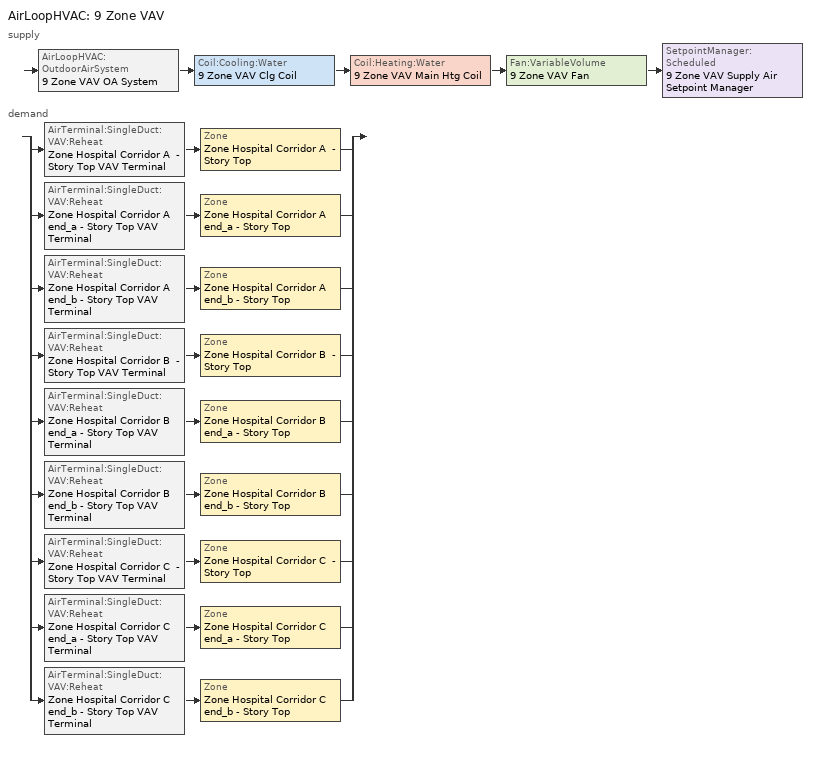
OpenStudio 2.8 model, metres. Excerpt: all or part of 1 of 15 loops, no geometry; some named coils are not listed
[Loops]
AirLoopHVAC '9 Zone VAV'
 supply: AirLoopHVAC:OutdoorAirSystem '9 Zone VAV OA System' > Coil:Cooling:Water '9 Zone VAV Clg Coil' > Coil:Heating:Water '9 Zone VAV Main Htg Coil' > Fan:VariableVolume '9 Zone VAV Fan' > SetpointManager:Scheduled '9 Zone VAV Supply Air Setpoint Manager'
 demand: split
  | AirTerminal:SingleDuct:VAV:Reheat 'Zone Hospital Corridor A  - Story Top VAV Terminal' > Zone 'Zone Hospital Corridor A  - Story Top'
  | AirTerminal:SingleDuct:VAV:Reheat 'Zone Hospital Corridor A end_a - Story Top VAV Terminal' > Zone 'Zone Hospital Corridor A end_a - Story Top'
  | AirTerminal:SingleDuct:VAV:Reheat 'Zone Hospital Corridor A end_b - Story Top VAV Terminal' > Zone 'Zone Hospital Corridor A end_b - Story Top'
  | AirTerminal:SingleDuct:VAV:Reheat 'Zone Hospital Corridor B  - Story Top VAV Terminal' > Zone 'Zone Hospital Corridor B  - Story Top'
  | AirTerminal:SingleDuct:VAV:Reheat 'Zone Hospital Corridor B end_a - Story Top VAV Terminal' > Zone 'Zone Hospital Corridor B end_a - Story Top'
  | AirTerminal:SingleDuct:VAV:Reheat 'Zone Hospital Corridor B end_b - Story Top VAV Terminal' > Zone 'Zone Hospital Corridor B end_b - Story Top'
  | AirTerminal:SingleDuct:VAV:Reheat 'Zone Hospital Corridor C  - Story Top VAV Terminal' > Zone 'Zone Hospital Corridor C  - Story Top'
  | AirTerminal:SingleDuct:VAV:Reheat 'Zone Hospital Corridor C end_a - Story Top VAV Terminal' > Zone 'Zone Hospital Corridor C end_a - Story Top'
  | AirTerminal:SingleDuct:VAV:Reheat 'Zone Hospital Corridor C end_b - Story Top VAV Terminal' > Zone 'Zone Hospital Corridor C end_b - Story Top'
[Sizing:Zone] Zone Cooling Design Supply Air Temperature Input Method=SupplyAirTemperature; Zone Cooling Design Supply Air Temperature {C}=12.7778; Zone Cooling Design Supply Air Temperature Difference {deltaC}=11.11; Zone Heating Design Supply Air Temperature Input Method=SupplyAirTemperature; Zone Heating Design Supply Air Temperature {C}=40; Zone Heating Design Supply Air Temperature Difference {deltaC}=11.11; Zone Cooling Design Supply Air Humidity Ratio {kg-H2O/kg-air}=0.0085; Zone Heating Design Supply Air Humidity Ratio {kg-H2O/kg-air}=0.008; Cooling Design Air Flow Method=DesignDayWithLimit; Heating Design Air Flow Method=DesignDay; Account for Dedicated Outdoor Air System=No; Dedicated Outdoor Air System Control Strategy=NeutralSupplyAir; Dedicated Outdoor Air Low Setpoint Temperature for Design {C}=autosize; Dedicated Outdoor Air High Setpoint Temperature for Design {C}=autosize
Zone Hospital Corridor A end_a - Story Top; Zone Hospital Corridor B end_a - Story Top; Zone Hospital Corridor C end_a - Story Top; Zone Hospital Corridor A  - Story Top; Zone Hospital Corridor B  - Story Top; Zone Hospital Corridor C  - Story Top; Zone Hospital Corridor A end_b - Story Top; Zone Hospital Corridor B end_b - Story Top; Zone Hospital Corridor C end_b - Story Top
[Zone equipment]
Zone Hospital Corridor A end_a - Story Top: Zone Hospital Corridor A end_a - Story Top VAV Terminal
Zone Hospital Corridor B end_a - Story Top: Zone Hospital Corridor B end_a - Story Top VAV Terminal
Zone Hospital Corridor C end_a - Story Top: Zone Hospital Corridor C end_a - Story Top VAV Terminal
Zone Hospital Corridor A  - Story Top: Zone Hospital Corridor A  - Story Top VAV Terminal
Zone Hospital Corridor B  - Story Top: Zone Hospital Corridor B  - Story Top VAV Terminal
Zone Hospital Corridor C  - Story Top: Zone Hospital Corridor C  - Story Top VAV Terminal
Zone Hospital Corridor A end_b - Story Top: Zone Hospital Corridor A end_b - Story Top VAV Terminal
Zone Hospital Corridor B end_b - Story Top: Zone Hospital Corridor B end_b - Story Top VAV Terminal
Zone Hospital Corridor C end_b - Story Top: Zone Hospital Corridor C end_b - Story Top VAV Terminal
[SetpointManager:Scheduled]
9 Zone VAV Supply Air Setpoint Manager: Control Variable=Temperature; Schedule=Supply Air Temp - 55.0F 8; Setpoint Node or NodeList=9 Zone VAV Supply Outlet Node
[AirLoopHVAC]
9 Zone VAV: Availability Schedule=9 Zone VAV Occ Sch; Design Supply Air Flow Rate {m3/s}=AutoSize
[Sizing:System]
9 Zone VAV: Type of Load to Size On=Sensible; Design Outdoor Air Flow Rate {m3/s}=Autosize; Central Heating Maximum System Air Flow Ratio=0.3; Preheat Design Temperature {C}=7.22222; Preheat Design Humidity Ratio {kg-H2O/kg-Air}=0.008; Precool Design Temperature {C}=12.7778; Precool Design Humidity Ratio {kg-H2O/kg-Air}=0.008; Central Cooling Design Supply Air Temperature {C}=12.7778; Central Heating Design Supply Air Temperature {C}=12.7778; Sizing Option=Coincident; 100% Outdoor Air in Cooling=No; 100% Outdoor Air in Heating=No; Central Cooling Design Supply Air Humidity Ratio {kg-H2O/kg-Air}=0.0085; Central Heating Design Supply Air Humidity Ratio {kg-H2O/kg-Air}=0.008; Cooling Design Air Flow Method=DesignDay; Cooling Design Air Flow Rate {m3/s}=0; Heating Design Air Flow Method=DesignDay; Heating Design Air Flow Rate {m3/s}=0; System Outdoor Air Method=ZoneSum; Zone Maximum Outdoor Air Fraction=1; Cooling Supply Air Flow Rate Per Floor Area {m3/s-m2}=0.00996765; Cooling Fraction of Autosized Cooling Supply Air Flow Rate=1; Cooling Supply Air Flow Rate Per Unit Cooling Capacity {m3/s-W}=3.94755e-05; Heating Supply Air Flow Rate Per Floor Area {m3/s-m2}=0.00996765; Heating Fraction of Autosized Heating Supply Air Flow Rate=1; Heating Fraction of Autosized Cooling Supply Air Flow Rate=1; Heating Supply Air Flow Rate Per Unit Heating Capacity {m3/s-W}=3.15882e-05; Cooling Design Capacity Method=CoolingDesignCapacity; Cooling Design Capacity {W}=autosize; Cooling Design Capacity Per Floor Area {W/m2}=234.7; Fraction of Autosized Cooling Design Capacity=1; Heating Design Capacity Method=HeatingDesignCapacity; Heating Design Capacity {W}=autosize; Heating Design Capacity Per Floor Area {W/m2}=157; Fraction of Autosized Heating Design Capacity=1; Central Cooling Capacity Control Method=OnOff
[Fan:VariableVolume]
9 Zone VAV Fan: Availability Schedule=Always On Discrete; Fan Total Efficiency=0.61425; Pressure Rise {Pa}=1389.92; Maximum Flow Rate {m3/s}=Autosize; Fan Power Minimum Flow Rate Input Method=Fraction; Fan Power Minimum Flow Fraction=0.25; Fan Power Minimum Air Flow Rate {m3/s}=0; Motor Efficiency=0.945; Motor In Airstream Fraction=1; Fan Power Coefficient 1=0.04076; Fan Power Coefficient 2=0.0881; Fan Power Coefficient 3=-0.0729; Fan Power Coefficient 4=0.9437; Fan Power Coefficient 5=0
[Controller:OutdoorAir]
9 Zone VAV OA Controller: Minimum Outdoor Air Flow Rate {m3/s}=autosize; Maximum Outdoor Air Flow Rate {m3/s}=Autosize; Economizer Control Type=NoEconomizer; Economizer Control Action Type=ModulateFlow; Economizer Maximum Limit Dry-Bulb Temperature {C}=28; Economizer Maximum Limit Enthalpy {J/kg}=64000; Lockout Type=LockoutWithCompressor; Minimum Limit Type=FixedMinimum; Minimum Outdoor Air Schedule=9 Zone VAV Occ Sch; Controller Mechanical Ventilation=9 Zone VAV Vent Controller; High Humidity Control=No; Heat Recovery Bypass Control Type=BypassWhenWithinEconomizerLimits
[Controller:MechanicalVentilation]
9 Zone VAV Vent Controller: Availability Schedule=Always On Discrete; System Outdoor Air Method=ZoneSum
[AirLoopHVAC:OutdoorAirSystem]
9 Zone VAV OA System: Controller=9 Zone VAV OA Controller
[AirTerminal:SingleDuct:VAV:Reheat] Availability Schedule=Always On Discrete; Maximum Air Flow Rate {m3/s}=AutoSize; Zone Minimum Air Flow Input Method=Constant; Constant Minimum Air Flow Fraction=0.3; Fixed Minimum Air Flow Rate {m3/s}=0; Maximum Hot Water or Steam Flow Rate {m3/s}=AutoSize; Minimum Hot Water or Steam Flow Rate {m3/s}=0; Convergence Tolerance=0.001; Damper Heating Action=Normal; Maximum Flow per Zone Floor Area During Reheat {m3/s-m2}=AutoSize; Maximum Flow Fraction During Reheat=0.5; Maximum Reheat Air Temperature {C}=40; Control For Outdoor Air=No
Name | Reheat Coil
Zone Hospital Corridor A  - Story Top VAV Terminal | Zone Hospital Corridor A  - Story Top Reheat Coil
Zone Hospital Corridor A end_a - Story Top VAV Terminal | Zone Hospital Corridor A end_a - Story Top Reheat Coil
Zone Hospital Corridor A end_b - Story Top VAV Terminal | Zone Hospital Corridor A end_b - Story Top Reheat Coil
Zone Hospital Corridor B  - Story Top VAV Terminal | Zone Hospital Corridor B  - Story Top Reheat Coil
Zone Hospital Corridor B end_a - Story Top VAV Terminal | Zone Hospital Corridor B end_a - Story Top Reheat Coil
Zone Hospital Corridor B end_b - Story Top VAV Terminal | Zone Hospital Corridor B end_b - Story Top Reheat Coil
Zone Hospital Corridor C  - Story Top VAV Terminal | Zone Hospital Corridor C  - Story Top Reheat Coil
Zone Hospital Corridor C end_a - Story Top VAV Terminal | Zone Hospital Corridor C end_a - Story Top Reheat Coil
Zone Hospital Corridor C end_b - Story Top VAV Terminal | Zone Hospital Corridor C end_b - Story Top Reheat Coil
[Schedule:Ruleset]
Name | Default Day Schedule | Summer Design Day Schedule | Winter Design Day Schedule
Supply Air Temp - 55.0F 8 | Supply Air Temp - 55.0F Default 8
9 Zone VAV Occ Sch | 9 Zone VAV Occ Sch Default | 9 Zone VAV Occ Sch Summer Design Day | 9 Zone VAV Occ Sch Winter Design Day
[Schedule:Day]
Supply Air Temp - 55.0F Default 8; autogen Supply Air Temp - 55.0F 8 0_day_sch: Yes, 24, 0, 12.7778
9 Zone VAV Occ Sch Default; 9 Zone VAV Occ Sch Winter Design Day; 9 Zone VAV Occ Sch Summer Design Day; 9 Zone VAV Occ Sch Sunday: 24, 0, 1
[Schedule:Rule] Rule Order=0; Apply Sunday=Yes; Apply Monday=Yes; Apply Tuesday=Yes; Apply Wednesday=Yes; Apply Thursday=Yes; Apply Friday=Yes
Name | Schedule Ruleset | Day Schedule | Apply Saturday | Date Specification Type | Specific Month 1 | Specific Day 1 | Specific Month 2 | Specific Day 2 | Specific Month 3 | Specific Day 3 | Specific Month 4 | Specific Day 4 | Specific Month 5 | Specific Day 5 | Specific Month 6 | Specific Day 6 | Specific Month 7 | Specific Day 7 | Specific Month 8 | Specific Day 8 | Specific Month 9 | Specific Day 9 | Specific Month 10 | Specific Day 10 | Specific Month 11 | Specific Day 11 | Specific Month 12 | Specific Day 12 | Specific Month 13 | Specific Day 13 | Specific Month 14 | Specific Day 14 | Specific Month 15 | Specific Day 15 | Specific Month 16 | Specific Day 16 | Specific Month 17 | Specific Day 17 | Specific Month 18 | Specific Day 18 | Specific Month 19 | Specific Day 19 | Specific Month 20 | Specific Day 20 | Specific Month 21 | Specific Day 21 | Specific Month 22 | Specific Day 22 | Specific Month 23 | Specific Day 23 | Specific Month 24 | Specific Day 24 | Specific Month 25 | Specific Day 25 | Specific Month 26 | Specific Day 26 | Specific Month 27 | Specific Day 27 | Specific Month 28 | Specific Day 28 | Specific Month 29 | Specific Day 29 | Specific Month 30 | Specific Day 30 | Specific Month 31 | Specific Day 31 | Specific Month 32 | Specific Day 32 | Specific Month 33 | Specific Day 33 | Specific Month 34 | Specific Day 34 | Specific Month 35 | Specific Day 35 | Specific Month 36 | Specific Day 36 | Specific Month 37 | Specific Day 37 | Specific Month 38 | Specific Day 38 | Specific Month 39 | Specific Day 39 | Specific Month 40 | Specific Day 40 | Specific Month 41 | Specific Day 41 | Specific Month 42 | Specific Day 42 | Specific Month 43 | Specific Day 43 | Specific Month 44 | Specific Day 44 | Specific Month 45 | Specific Day 45 | Specific Month 46 | Specific Day 46 | Specific Month 47 | Specific Day 47 | Specific Month 48 | Specific Day 48 | Specific Month 49 | Specific Day 49 | Specific Month 50 | Specific Day 50 | Specific Month 51 | Specific Day 51 | Specific Month 52 | Specific Day 52 | Specific Month 53 | Specific Day 53 | Start Month | Start Day | End Month | End Day
autogen Supply Air Temp - 55.0F 8 0 | Supply Air Temp - 55.0F 8 | autogen Supply Air Temp - 55.0F 8 0_day_sch | Yes | SpecificDates | 1 | 2 | 1 | 9 | 1 | 16 | 1 | 23 | 1 | 30 | 2 | 6 | 2 | 13 | 2 | 20 | 2 | 27 | 3 | 5 | 3 | 12 | 3 | 19 | 3 | 26 | 4 | 2 | 4 | 9 | 4 | 16 | 4 | 23 | 4 | 30 | 5 | 7 | 5 | 14 | 5 | 21 | 5 | 28 | 6 | 4 | 6 | 11 | 6 | 18 | 6 | 25 | 7 | 2 | 7 | 9 | 7 | 16 | 7 | 23 | 7 | 30 | 8 | 6 | 8 | 13 | 8 | 20 | 8 | 27 | 9 | 3 | 9 | 10 | 9 | 17 | 9 | 24 | 10 | 1 | 10 | 8 | 10 | 15 | 10 | 22 | 10 | 29 | 11 | 5 | 11 | 12 | 11 | 19 | 11 | 26 | 12 | 3 | 12 | 10 | 12 | 17 | 12 | 24 | 12 | 31
9 Zone VAV Occ Sch Sunday Rule | 9 Zone VAV Occ Sch | 9 Zone VAV Occ Sch Sunday |  | DateRange |  |  |  |  |  |  |  |  |  |  |  |  |  |  |  |  |  |  |  |  |  |  |  |  |  |  |  |  |  |  |  |  |  |  |  |  |  |  |  |  |  |  |  |  |  |  |  |  |  |  |  |  |  |  |  |  |  |  |  |  |  |  |  |  |  |  |  |  |  |  |  |  |  |  |  |  |  |  |  |  |  |  |  |  |  |  |  |  |  |  |  |  |  |  |  |  |  |  |  |  |  |  |  |  |  |  | 1 | 1 | 12 | 31
[Schedule:Constant]
Always On Discrete: Value=1
